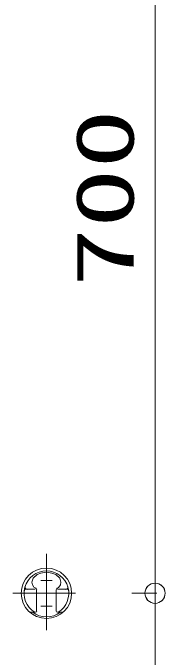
# Model space of a CAD drawing. Units: millimetres on the paper. Extents: x -305 to 305, y -152 to 152.
# Drawn here: x -217.76 to -213.23, y 60.86 to 80.01 of the extents above; entities that cross this region are included whole.
import ezdxf
from ezdxf.enums import TextEntityAlignment as Align

# ---------------------------------------------------------------- set-up
doc = ezdxf.new("R2010")
doc.units = ezdxf.units.MM
doc.linetypes.add('DASHED2', pattern=[3, 2, -1])
doc.linetypes.add('LONG_CHAIN', pattern=[21, 18, -1, 1, -1])
doc.layers.add('0-0_0', color=7, linetype='Continuous', lineweight=9)
doc.layers.add('0-1_VIEW0001', color=7, linetype='DASHED2', lineweight=9)
doc.styles.add('ＭＳ ゴシック', font='')
doc.styles.get('ＭＳ ゴシック').set_extended_font_data('MS Gothic')

# ---------------------------------------------------------------- blocks, each defined once
blk = doc.blocks.new('_ORIGIN')
at = {"layer": '0-0_0'}
blk.add_line((0, 0), (-1, 0), dxfattribs=at)
blk.add_circle((0, 0), 0.5, dxfattribs=at)

msp = doc.modelspace()

# ---------------------------------------------------------------- linework, layer by layer
at = {"layer": '0-0_0'}
for p, q in [((-213.527, 63.358), (-213.527, 85.491)), ((-214.218, 62.758), (-213.527, 62.758)), ((-213.473, 62.758), (-213.526, 62.758)), ((-213.526, 31.691), (-213.526, 62.158))]:
    msp.add_line(p, q, dxfattribs=at)
at = {"layer": '0-1_VIEW0001', "linetype": 'LONG_CHAIN'}
for p, q in [((-216.758, 63.933), (-216.758, 61.663)), ((-216.591, 63.141), (-216.925, 63.141)), ((-217.758, 62.758), (-215.897, 62.758)), ((-216.591, 62.375), (-216.925, 62.375))]:
    msp.add_line(p, q, dxfattribs=at)
at = {"layer": '0-1_VIEW0001', "linetype": 'Continuous'}
for p, q in [((-217.091, 62.875), (-217.355, 62.875)), ((-217.05, 62.858), (-217.05, 62.224)), ((-216.466, 62.858), (-216.466, 62.224)), ((-216.425, 62.875), (-216.162, 62.875)), ((-217.224, 62.191), (-217.083, 62.191)), ((-216.293, 62.191), (-216.433, 62.191))]:
    msp.add_line(p, q, dxfattribs=at)
for points in [[(-217.131, 62.942), (-217.174, 63.013), (-217.189, 63.084), (-217.152, 63.204), (-217.034, 63.312), (-216.922, 63.358), (-216.763, 63.381), (-216.758, 63.381)], [(-216.386, 62.942), (-216.342, 63.013), (-216.327, 63.084), (-216.364, 63.204), (-216.483, 63.312), (-216.595, 63.358), (-216.753, 63.381), (-216.758, 63.381)]]:
    msp.add_lwpolyline(points, dxfattribs=at)
for centre, radius, start, end in [((-216.758, 62.758), 0.75, 90, 270), ((-216.758, 62.758), 0.665, 301.5566, 238.4434), ((-216.758, 62.758), 0.75, 270, 90), ((-217.355, 62.808), 0.0667, 90, 175.1978), ((-217.328, 62.941), 0.0667, 162.1552, 270), ((-217.081, 62.986), 0.0667, 220.9374, 254.3873), ((-217.116, 62.858), 0.0667, 360, 74.3873), ((-216.4, 62.858), 0.0667, 105.6127, 180), ((-216.436, 62.986), 0.0667, 285.6127, 319.0626), ((-216.188, 62.941), 0.0667, 270, 17.8448), ((-216.162, 62.808), 0.0667, 4.8022, 90), ((-217.224, 62.258), 0.0667, 227.0623, 270), ((-216.758, 62.758), 0.702, 233.8813, 306.1187), ((-217.083, 62.224), 0.0333, 270, 0), ((-216.433, 62.224), 0.0333, 180, 270), ((-216.293, 62.258), 0.0667, 270, 312.9377)]:
    msp.add_arc(centre, radius, start, end, dxfattribs=at)

# ---------------------------------------------------------------- block references
at = {"layer": '0-0_0', "xscale": 0.6, "yscale": 0.6}
for p, rotation in [((-213.527, 62.758), 270), ((-213.526, 62.758), 90)]:
    msp.add_blockref('_ORIGIN', p, dxfattribs=dict(at, rotation=rotation))

# ---------------------------------------------------------------- texts
at = {"layer": '0-0_0', "style": 'ＭＳ ゴシック', "width": 1.5}
msp.add_text('700', height=1.73, rotation=90, dxfattribs=at).set_placement((-213.644, 71.854), align=Align.BOTTOM_LEFT)

doc.saveas('drawing.dxf')
